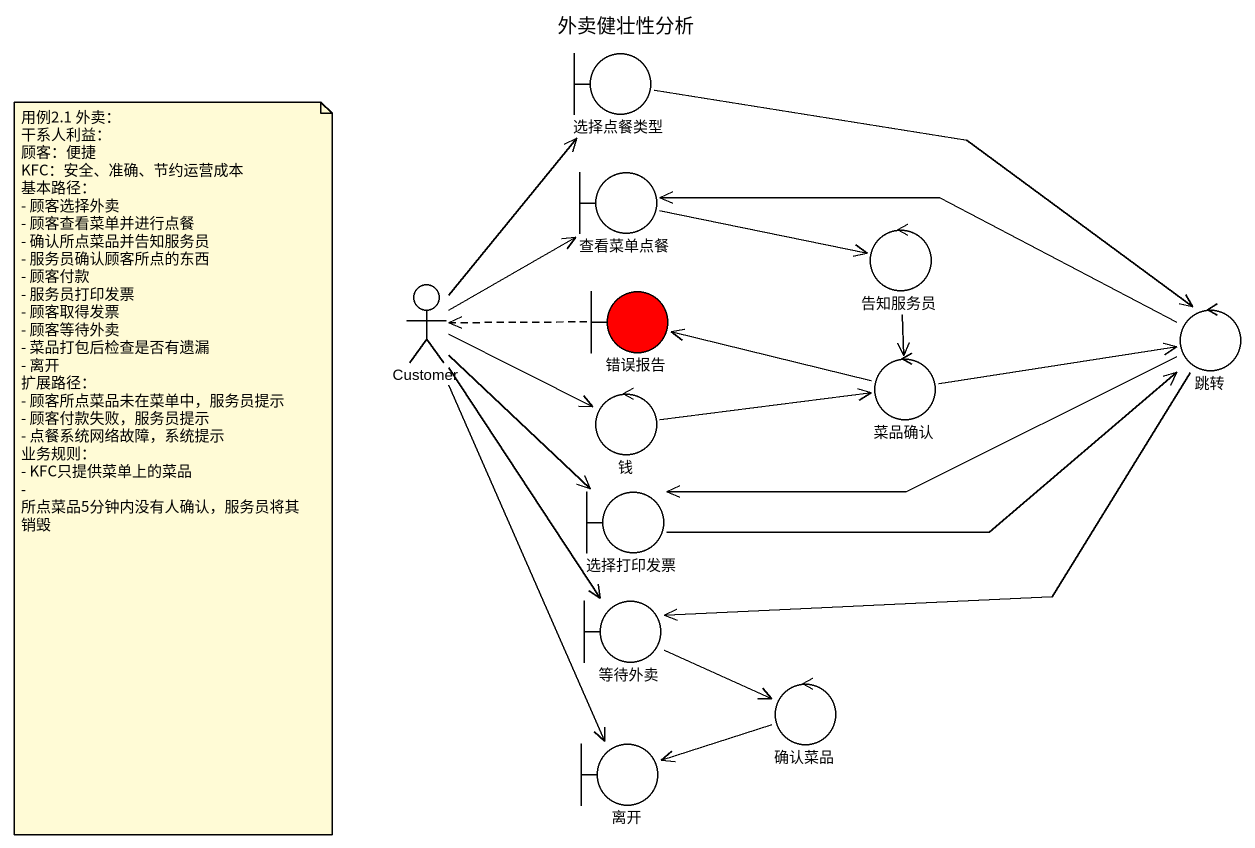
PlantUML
@startuml
title 外卖健壮性分析
boundary 选择点餐类型
boundary 查看菜单点餐
control 告知服务员
actor Customer
boundary 错误报告 #FF0000
control 菜品确认
control 跳转
control 钱
boundary 选择打印发票
boundary 等待外卖
control 确认菜品
boundary 离开
选择点餐类型 -right-> 跳转
查看菜单点餐 -right-> 告知服务员
告知服务员 --> 菜品确认
Customer -up-> 选择点餐类型
Customer -up-> 查看菜单点餐
Customer -right-> 钱
Customer --> 选择打印发票
Customer --> 等待外卖
Customer --> 离开
错误报告 .left.> Customer
菜品确认 -left-> 错误报告
菜品确认 -right-> 跳转
跳转 -left-> 查看菜单点餐
跳转 -left-> 选择打印发票
跳转 -left-> 等待外卖
钱 -right-> 菜品确认
选择打印发票 -right-> 跳转
等待外卖 -right-> 确认菜品
确认菜品 -left-> 离开
note as N1
  用例2.1 外卖：
  干系人利益：
  顾客：便捷
  KFC：安全、准确、节约运营成本
  基本路径：
  - 顾客选择外卖
  - 顾客查看菜单并进行点餐
  - 确认所点菜品并告知服务员
  - 服务员确认顾客所点的东西
  - 顾客付款
  - 服务员打印发票
  - 顾客取得发票
  - 顾客等待外卖
  - 菜品打包后检查是否有遗漏
  - 离开
  扩展路径：
  - 顾客所点菜品未在菜单中，服务员提示
  - 顾客付款失败，服务员提示
  - 点餐系统网络故障，系统提示
  业务规则：
  - KFC只提供菜单上的菜品
  - 所点菜品5分钟内没有人确认，服务员将其销毁
end note
@enduml
